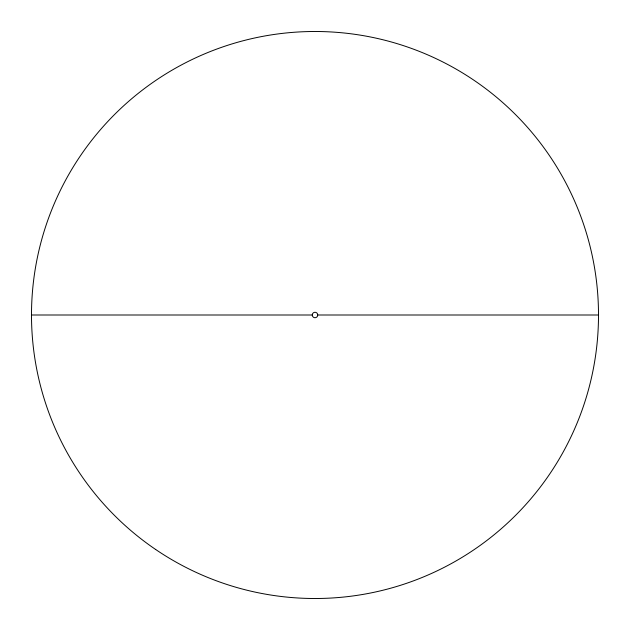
<?xml version="1.0" encoding="UTF-8"?>
<svg xmlns="http://www.w3.org/2000/svg" width="630" height="630" viewBox="0 0 630 630"><rect width="100%" height="100%" fill="white"/><g stroke="black" fill="none" stroke-linecap="round" stroke-linejoin="round"><path stroke-width="0.94" d="M31.5 315L312.252 315M317.748 315A2.748 2.748 0 0 0 313.63 312.622A2.748 2.748 0 0 0 313.63 317.378A2.748 2.748 0 0 0 317.748 315L598.5 315M155.704 549.517A283.5 283.5 0 0 0 597.744 335.695A283.5 283.5 0 0 0 191.552 59.787A283.5 283.5 0 0 0 155.704 549.517"/></g></svg>
